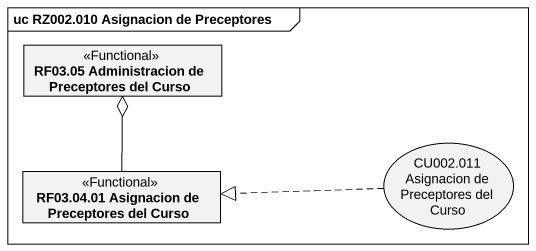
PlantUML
@startuml
mainframe uc RZ002.010 Asignacion de Preceptores
allowmixing
hide circle
hide empty members
class "RF03.05 Administracion de Preceptores del Curso" as RF03_05_Administracion_de <<Functional>>
class "RF03.04.01 Asignacion de Preceptores del Curso" as RF03_04_01_Asignacion_de <<Functional>>
usecase "CU002.011 Asignacion de Preceptores del Curso" as CU002_011_Asignacion_de
RF03_04_01_Asignacion_de -up-o RF03_05_Administracion_de
CU002_011_Asignacion_de .left.|> RF03_04_01_Asignacion_de
@enduml
